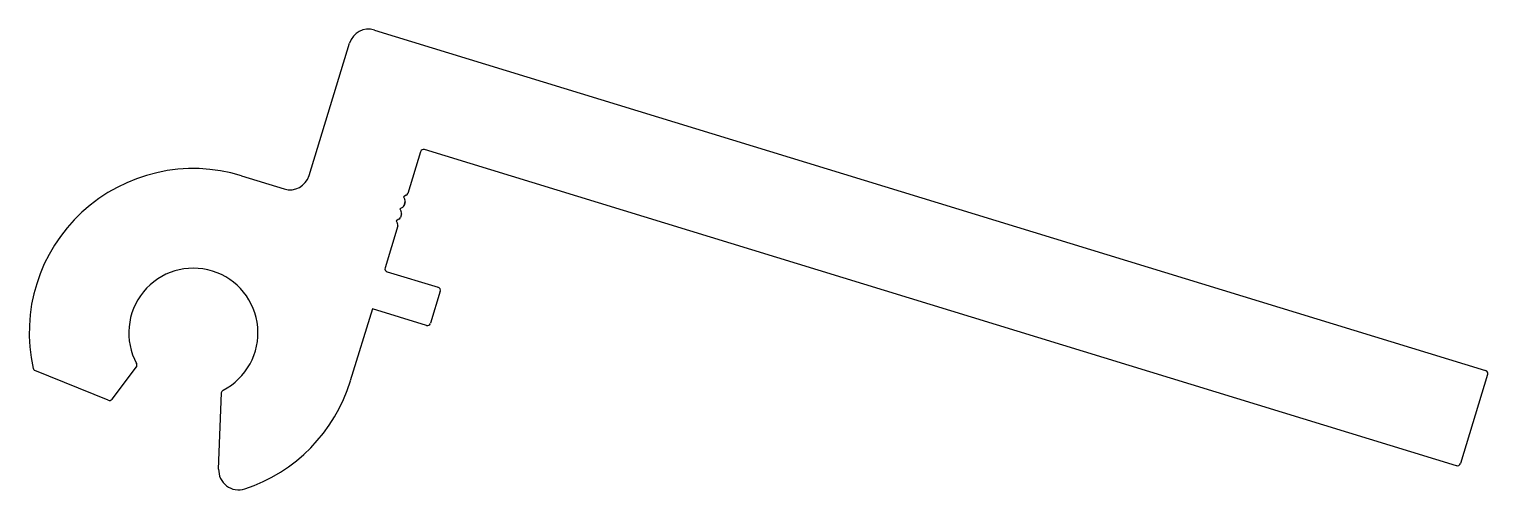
# Model space of a CAD drawing. Extents: x -54 to 62, y 8 to 44.
import ezdxf

# ---------------------------------------------------------------- set-up
doc = ezdxf.new("R2010")
doc.units = 0
doc.layers.add('1', color=7, linetype='CONTINUOUS')

msp = doc.modelspace()

# ---------------------------------------------------------------- linework, layer by layer
at = {"layer": '1', "linetype": 'CONTINUOUS'}
for p, q in [((-26.91, 44.43), (61.66, 17.3)), ((-32.12, 32.83), (-28.89, 43.37)), ((59.34, 9.71), (-22.92, 34.9)), ((-23.23, 34.73), (-24.25, 31.41)), ((-37.51, 32.82), (-34.1, 31.77)), ((-24.25, 31.41), (-24.25, 31.41)), ((-24.67, 30.3), (-24.88, 30.19)), ((-24.37, 31.26), (-24.59, 31.14)), ((-24.59, 31.13), (-24.48, 30.92)), ((-24.46, 30.73), (-24.55, 30.45)), ((-24.55, 30.45), (-24.46, 30.73)), ((-24.46, 30.73), (-24.55, 30.45)), ((-24.55, 30.45), (-24.46, 30.73)), ((-24.46, 30.73), (-24.55, 30.45)), ((-25.18, 29.22), (-25.06, 29.01)), ((-24.96, 29.35), (-25.17, 29.23)), ((-24.88, 30.18), (-24.77, 29.96)), ((-24.75, 29.77), (-24.84, 29.49)), ((-25.05, 28.82), (-26.06, 25.49)), ((-25.9, 25.17), (-21.83, 23.93)), ((-21.66, 23.61), (-22.44, 21.06)), ((-27.07, 22.21), (-28.83, 16.47)), ((-22.76, 20.89), (-27.07, 22.21)), ((-45.89, 17.58), (-47.83, 15.01)), ((-48.12, 14.93), (-53.97, 17.29)), ((61.83, 16.99), (59.66, 9.88)), ((-39.33, 9.44), (-39.11, 15.51))]:
    msp.add_line(p, q, dxfattribs=at)
for centre, radius, start, end in [((-27.37, 42.91), 1.59, 72.9736, 162.9736), ((-22.99, 34.66), 0.254, 72.9736, 162.9736), ((-41.34, 20.3), 13.09, 72.9736, 192.4876), ((-33.64, 33.29), 1.59, 252.9736, 342.9736), ((-24.49, 31.48), 0.25, 297.9736, 342.9736), ((-24.78, 30.52), 0.25, 297.9736, 342.9736), ((-24.58, 31.14), 0.008, 117.9736, 207.9736), ((-24.7, 30.8), 0.25, 342.9736, 27.9736), ((-25.17, 29.23), 0.008, 117.9736, 207.9736), ((-25.08, 29.57), 0.25, 297.9736, 342.9736), ((-24.88, 30.18), 0.008, 117.9736, 207.9736), ((-24.99, 29.85), 0.25, 342.9736, 27.9736), ((-25.28, 28.89), 0.25, 342.9736, 27.9736), ((-41.34, 20.3), 5.15, 297.3377, 208.4449), ((-25.82, 25.41), 0.254, 162.9736, 252.9736), ((-21.9, 23.68), 0.254, 342.9736, 72.9736), ((-22.68, 21.13), 0.254, 252.9736, 342.9736), ((-53.87, 17.53), 0.254, 192.4876, 247.9736), ((-46.09, 17.73), 0.254, 322.9736, 28.4449), ((-41.34, 20.3), 13.09, 288.2407, 342.9736), ((61.59, 17.06), 0.254, 342.9736, 72.9736), ((-38.86, 15.5), 0.254, 117.3377, 177.9736), ((-48.03, 15.16), 0.254, 247.9736, 322.9736), ((-37.74, 9.38), 1.59, 177.9736, 288.2407), ((59.41, 9.96), 0.254, 252.9736, 342.9736)]:
    msp.add_arc(centre, radius, start, end, dxfattribs=at)

doc.saveas('drawing.dxf')
